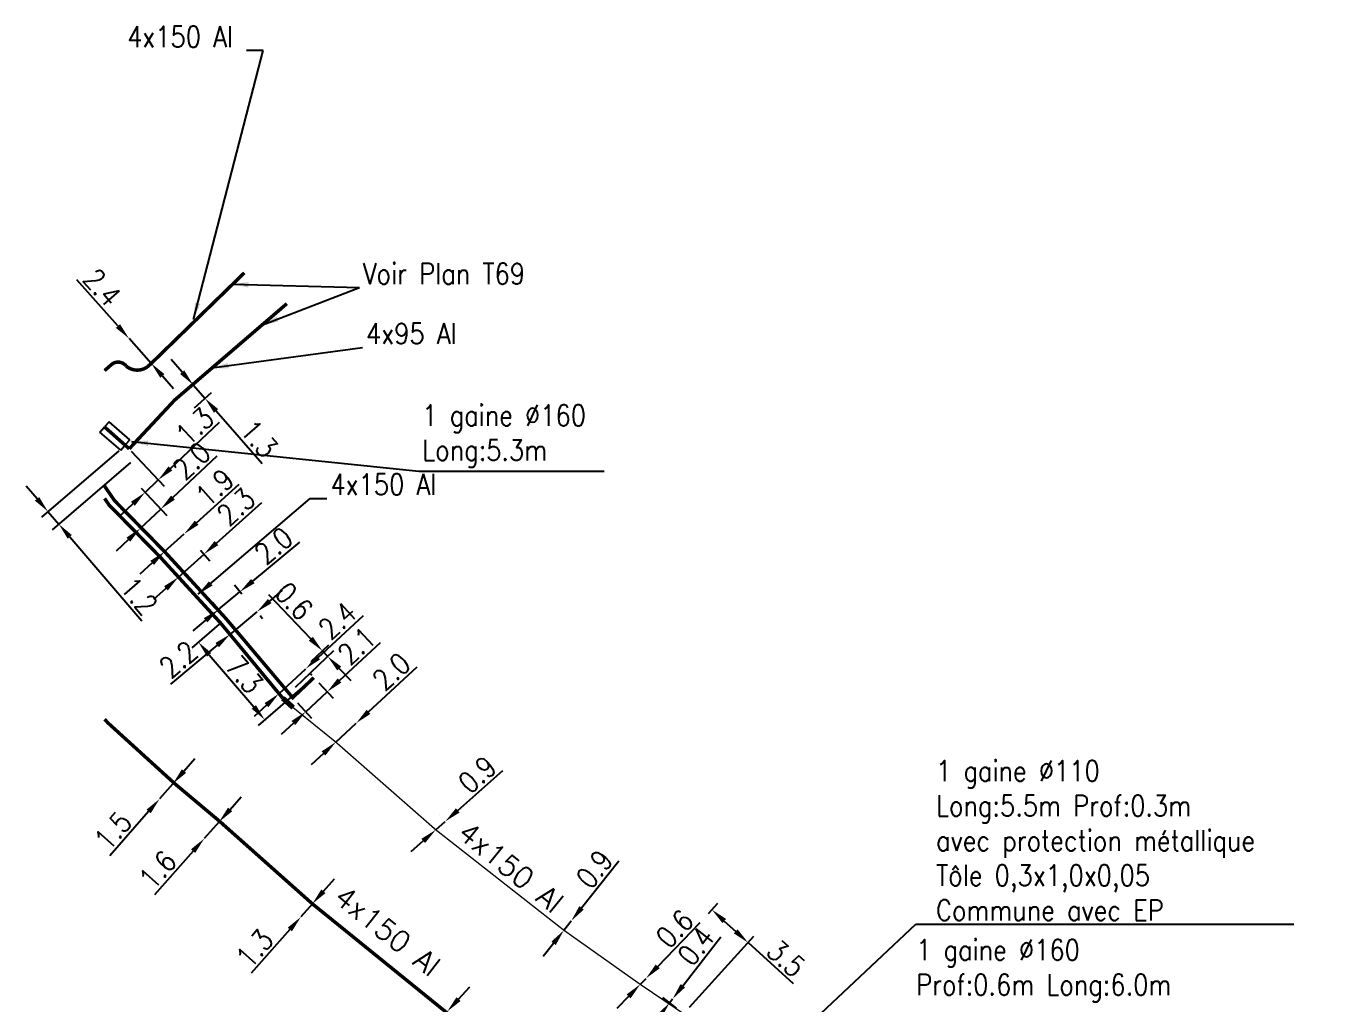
# Model space of a CAD drawing. Header units: millimetres. Extents: x 80993 to 81985, y 144000 to 145002.
# Drawn here: x 80994.4 to 81088.1, y 144127.4 to 144197.6 of the extents above; entities that cross this region are included whole.
import ezdxf
from ezdxf.enums import TextEntityAlignment as Align

# ---------------------------------------------------------------- set-up
doc = ezdxf.new("R2010")
doc.units = ezdxf.units.MM
doc.header["$PDMODE"] = 34
doc.linetypes.add('B_ST_AL', pattern=[2000, 1000, 1000])
doc.layers.get('0').update_dxf_attribs({"linetype": 'CONTINUOUS'})
doc.layers.get('Defpoints').update_dxf_attribs({"linetype": 'CONTINUOUS'})
for name, color, linetype in [('B_100', 3, 'CONTINUOUS'), ('B_300', 7, 'CONTINUOUS'), ('B_400', 7, 'CONTINUOUS')]:
    doc.layers.add(name, color=color, linetype=linetype)
doc.styles.add('M_ROMANS', font='ROMANS.shx', dxfattribs={"width": 0.75})
doc.styles.get("Standard").update_dxf_attribs({"font": 'romans.shx', "width": 0.85})
doc.dimstyles.get("Standard").update_dxf_attribs({"dimtxt": 1.5, "dimasz": 1.2, "dimexe": 0.625, "dimexo": 0.625, "dimgap": 0.25, "dimtad": 1, "dimdec": 1, "dimzin": 0, "dimdsep": 46, "dimtxsty": 'Standard', "dimcen": -0.5, "dimadec": 0, "dimazin": 0, "dimtfac": 1, "dimtdec": 1, "dimtmove": 0, "dimatfit": 3, "dimfxl": 0, "dimtolj": 1, "dimtzin": 0, "dimarcsym": 0})

# ---------------------------------------------------------------- blocks, each defined once
blk = doc.blocks.new('*D31')
at = {"layer": 'B_400', "color": 0, "linetype": 'Continuous', "lineweight": -2, "transparency": 16777216}
for p, q in [((81043.343, 144133.902), (81044.01, 144134.635)), ((81044.477, 144133.365), (81045.294, 144132.622)), ((81041.967, 144127.18), (81046.603, 144132.277)), ((81046.182, 144131.815), (81049.416, 144128.873))]:
    blk.add_line(p, q, dxfattribs=at)
at = {"layer": 'B_400', "color": 0, "linetype": 'Continuous', "transparency": 16777216}
for points in [[(81044.612, 144133.513), (81044.343, 144133.217), (81043.59, 144134.173)], [(81045.429, 144132.77), (81045.16, 144132.474), (81046.182, 144131.815)]]:
    blk.add_solid(points, dxfattribs=at)
at = {"layer": 'Defpoints', "color": 0, "linetype": 'Continuous', "transparency": 16777216}
for p in [(81042.923, 144133.44), (81046.182, 144131.815), (81041.546, 144126.718)]:
    blk.add_point(p, dxfattribs=at)
at = {"layer": 'B_400', "color": 0, "linetype": 'Continuous', "transparency": 16777216, "insert": (81048.916, 144130.68), "char_height": 1.5, "attachment_point": 5, "rotation": 317.71239}
blk.add_mtext('\\A1;3.5', dxfattribs=at)
blk = doc.blocks.new('*D48')
at = {"layer": 'B_100', "color": 0, "linetype": 'Continuous', "lineweight": -2, "transparency": 16777216}
for p, q in [((81009.014, 144141.376), (81009.811, 144142.273)), ((81008.217, 144140.479), (81007.154, 144139.283)), ((81006.357, 144138.386), (81003.575, 144135.255))]:
    blk.add_line(p, q, dxfattribs=at)
at = {"layer": 'B_100', "color": 0, "linetype": 'Continuous', "transparency": 16777216}
for points in [[(81008.865, 144141.509), (81009.164, 144141.244), (81008.217, 144140.479)], [(81006.208, 144138.519), (81006.507, 144138.253), (81007.154, 144139.283)]]:
    blk.add_solid(points, dxfattribs=at)
at = {"layer": 'Defpoints', "color": 0, "linetype": 'Continuous', "transparency": 16777216}
for p in [(81008.217, 144140.479), (81007.154, 144139.283), (81007.154, 144139.283)]:
    blk.add_point(p, dxfattribs=at)
at = {"layer": 'B_100', "color": 0, "linetype": 'Continuous', "transparency": 16777216, "insert": (81003.82, 144137.036), "char_height": 1.5, "attachment_point": 5, "rotation": 48.37716}
blk.add_mtext('\\A1;1.6', dxfattribs=at)
blk = doc.blocks.new('*D49')
at = {"layer": 'B_100', "color": 0, "linetype": 'Continuous', "lineweight": -2, "transparency": 16777216}
for p, q in [((81005.699, 144144.126), (81006.49, 144145.028)), ((81004.909, 144143.223), (81003.953, 144142.132)), ((81003.163, 144141.229), (81000.382, 144138.055))]:
    blk.add_line(p, q, dxfattribs=at)
at = {"layer": 'B_100', "color": 0, "linetype": 'Continuous', "transparency": 16777216}
for points in [[(81005.549, 144144.257), (81005.85, 144143.994), (81004.909, 144143.223)], [(81003.012, 144141.361), (81003.313, 144141.098), (81003.953, 144142.132)]]:
    blk.add_solid(points, dxfattribs=at)
at = {"layer": 'Defpoints', "color": 0, "linetype": 'Continuous', "transparency": 16777216}
for p in [(81004.909, 144143.223), (81003.953, 144142.132), (81003.953, 144142.132)]:
    blk.add_point(p, dxfattribs=at)
at = {"layer": 'B_100', "color": 0, "linetype": 'Continuous', "transparency": 16777216, "insert": (81000.615, 144139.839), "char_height": 1.5, "attachment_point": 5, "rotation": 48.78546}
blk.add_mtext('\\A1;1.5', dxfattribs=at)
blk = doc.blocks.new('*D52')
at = {"layer": 'B_100', "color": 0, "linetype": 'Continuous', "lineweight": -2, "transparency": 16777216}
for p, q in [((81025.403, 144127.76), (81026.212, 144128.646)), ((81024.594, 144126.874), (81023.684, 144125.877)), ((81022.874, 144124.991), (81020.009, 144121.853))]:
    blk.add_line(p, q, dxfattribs=at)
at = {"layer": 'B_100', "color": 0, "linetype": 'Continuous', "transparency": 16777216}
for points in [[(81025.255, 144127.895), (81025.551, 144127.625), (81024.594, 144126.874)], [(81022.727, 144125.126), (81023.022, 144124.856), (81023.684, 144125.877)]]:
    blk.add_solid(points, dxfattribs=at)
at = {"layer": 'Defpoints', "color": 0, "linetype": 'Continuous', "transparency": 16777216}
for p in [(81024.594, 144126.874), (81023.684, 144125.877), (81023.684, 144125.877)]:
    blk.add_point(p, dxfattribs=at)
at = {"layer": 'B_100', "color": 0, "linetype": 'Continuous', "transparency": 16777216, "insert": (81020.298, 144123.653), "char_height": 1.5, "attachment_point": 5, "rotation": 47.59844}
blk.add_mtext('\\A1;1.4', dxfattribs=at)
blk = doc.blocks.new('*D53')
at = {"layer": 'B_100', "color": 0, "linetype": 'Continuous', "lineweight": -2, "transparency": 16777216}
for p, q in [((81015.705, 144135.501), (81016.497, 144136.403)), ((81014.914, 144134.599), (81014.089, 144133.66)), ((81013.297, 144132.758), (81010.533, 144129.61))]:
    blk.add_line(p, q, dxfattribs=at)
at = {"layer": 'B_100', "color": 0, "linetype": 'Continuous', "transparency": 16777216}
for points in [[(81015.555, 144135.633), (81015.856, 144135.369), (81014.914, 144134.599)], [(81013.147, 144132.89), (81013.448, 144132.626), (81014.089, 144133.66)]]:
    blk.add_solid(points, dxfattribs=at)
at = {"layer": 'Defpoints', "color": 0, "linetype": 'Continuous', "transparency": 16777216}
for p in [(81014.914, 144134.599), (81014.089, 144133.66), (81014.089, 144133.66)]:
    blk.add_point(p, dxfattribs=at)
at = {"layer": 'B_100', "color": 0, "linetype": 'Continuous', "transparency": 16777216, "insert": (81010.768, 144131.393), "char_height": 1.5, "attachment_point": 5, "rotation": 48.72001}
blk.add_mtext('\\A1;1.3', dxfattribs=at)
blk = doc.blocks.new('*D54')
at = {"layer": 'B_100', "color": 0, "linetype": 'Continuous', "lineweight": -2, "transparency": 16777216}
for p, q in [((81018.943, 144148.381), (81022.435, 144151.611)), ((81016.594, 144146.208), (81018.062, 144147.566)), ((81015.713, 144145.393), (81014.832, 144144.579))]:
    blk.add_line(p, q, dxfattribs=at)
at = {"layer": 'B_100', "color": 0, "linetype": 'Continuous', "transparency": 16777216}
for points in [[(81018.807, 144148.528), (81019.079, 144148.234), (81018.062, 144147.566)], [(81015.577, 144145.54), (81015.848, 144145.247), (81016.594, 144146.208)]]:
    blk.add_solid(points, dxfattribs=at)
at = {"layer": 'Defpoints', "color": 0, "linetype": 'Continuous', "transparency": 16777216}
for p in [(81018.062, 144147.566), (81018.062, 144147.566), (81016.594, 144146.208)]:
    blk.add_point(p, dxfattribs=at)
at = {"layer": 'B_100', "color": 0, "linetype": 'Continuous', "transparency": 16777216, "insert": (81020.592, 144151.268), "char_height": 1.5, "attachment_point": 5, "rotation": 42.76392}
blk.add_mtext('\\A1;2.0', dxfattribs=at)
blk = doc.blocks.new('*D55')
at = {"layer": 'B_100', "color": 0, "linetype": 'Continuous', "lineweight": -2, "transparency": 16777216}
for p, q in [((81025.344, 144141.304), (81028.572, 144144.16)), ((81024.031, 144140.976), (81024.031, 144140.976)), ((81023.357, 144140.38), (81023.357, 144140.38)), ((81023.772, 144139.912), (81024.446, 144140.508)), ((81022.873, 144139.116), (81021.974, 144138.321))]:
    blk.add_line(p, q, dxfattribs=at)
at = {"layer": 'B_100', "color": 0, "linetype": 'Continuous', "transparency": 16777216}
for points in [[(81025.212, 144141.453), (81025.477, 144141.154), (81024.446, 144140.508)], [(81022.74, 144139.266), (81023.005, 144138.967), (81023.772, 144139.912)]]:
    blk.add_solid(points, dxfattribs=at)
at = {"layer": 'Defpoints', "color": 0, "linetype": 'Continuous', "transparency": 16777216}
for p in [(81023.772, 144139.912), (81024.446, 144140.508), (81024.446, 144140.508)]:
    blk.add_point(p, dxfattribs=at)
at = {"layer": 'B_100', "color": 0, "linetype": 'Continuous', "transparency": 16777216, "insert": (81026.745, 144143.878), "char_height": 1.5, "attachment_point": 5, "rotation": 41.50953}
blk.add_mtext('\\A1;0.9', dxfattribs=at)
blk = doc.blocks.new('*D56')
at = {"layer": 'B_100', "color": 0, "linetype": 'Continuous', "lineweight": -2, "transparency": 16777216}
for p, q in [((81034.233, 144134.311), (81036.903, 144137.696)), ((81032.964, 144132.701), (81033.49, 144133.369)), ((81032.221, 144131.759), (81031.478, 144130.816))]:
    blk.add_line(p, q, dxfattribs=at)
at = {"layer": 'B_100', "color": 0, "linetype": 'Continuous', "transparency": 16777216}
for points in [[(81034.076, 144134.435), (81034.391, 144134.187), (81033.49, 144133.369)], [(81032.064, 144131.883), (81032.378, 144131.635), (81032.964, 144132.701)]]:
    blk.add_solid(points, dxfattribs=at)
at = {"layer": 'Defpoints', "color": 0, "linetype": 'Continuous', "transparency": 16777216}
for p in [(81033.49, 144133.369), (81033.49, 144133.369), (81032.964, 144132.701)]:
    blk.add_point(p, dxfattribs=at)
at = {"layer": 'B_100', "color": 0, "linetype": 'Continuous', "transparency": 16777216, "insert": (81035.154, 144137.094), "char_height": 1.5, "attachment_point": 5, "rotation": 51.74471}
blk.add_mtext('\\A1;0.9', dxfattribs=at)
blk = doc.blocks.new('*D57')
at = {"layer": 'B_100', "color": 0, "linetype": 'Continuous', "lineweight": -2, "transparency": 16777216}
for p, q in [((81039.695, 144130.11), (81042.738, 144133.249)), ((81038.442, 144128.818), (81038.86, 144129.249)), ((81037.607, 144127.956), (81036.772, 144127.095))]:
    blk.add_line(p, q, dxfattribs=at)
at = {"layer": 'B_100', "color": 0, "linetype": 'Continuous', "transparency": 16777216}
for points in [[(81039.552, 144130.249), (81039.839, 144129.971), (81038.86, 144129.249)], [(81037.463, 144128.095), (81037.751, 144127.817), (81038.442, 144128.818)]]:
    blk.add_solid(points, dxfattribs=at)
at = {"layer": 'Defpoints', "color": 0, "linetype": 'Continuous', "transparency": 16777216}
for p in [(81038.442, 144128.818), (81038.86, 144129.249), (81038.86, 144129.249)]:
    blk.add_point(p, dxfattribs=at)
at = {"layer": 'B_100', "color": 0, "linetype": 'Continuous', "transparency": 16777216, "insert": (81040.916, 144132.806), "char_height": 1.5, "attachment_point": 5, "rotation": 45.89028}
blk.add_mtext('\\A1;0.6', dxfattribs=at)
blk = doc.blocks.new('*D145')
at = {"layer": 'B_100', "color": 0, "linetype": 'Continuous', "lineweight": -2, "transparency": 16777216}
for p, q in [((81000.959, 144176.076), (80998.013, 144179.387)), ((81003.352, 144173.387), (81001.757, 144175.18)), ((81004.15, 144172.49), (81004.947, 144171.594))]:
    blk.add_line(p, q, dxfattribs=at)
at = {"layer": 'B_100', "color": 0, "linetype": 'Continuous', "transparency": 16777216}
for points in [[(81001.108, 144176.209), (81000.809, 144175.943), (81001.757, 144175.18)], [(81004.299, 144172.623), (81004, 144172.357), (81003.352, 144173.387)]]:
    blk.add_solid(points, dxfattribs=at)
at = {"layer": 'Defpoints', "color": 0, "linetype": 'Continuous', "transparency": 16777216}
for p in [(81001.757, 144175.18), (81001.757, 144175.18), (81003.352, 144173.387)]:
    blk.add_point(p, dxfattribs=at)
at = {"layer": 'B_100', "color": 0, "linetype": 'Continuous', "transparency": 16777216, "insert": (80999.834, 144178.845), "char_height": 1.5, "attachment_point": 5, "rotation": 311.66062}
blk.add_mtext('\\A1;2.4', dxfattribs=at)
blk = doc.blocks.new('*D146')
at = {"layer": 'B_100', "color": 0, "linetype": 'Continuous', "lineweight": -2, "transparency": 16777216}
for p, q in [((81005.569, 144172.76), (81004.778, 144173.662)), ((81005.598, 144171.19), (81006.829, 144172.269)), ((81006.359, 144171.857), (81007.216, 144170.879)), ((81006.455, 144170.213), (81007.686, 144171.291)), ((81008.007, 144169.977), (81011.318, 144166.197))]:
    blk.add_line(p, q, dxfattribs=at)
at = {"layer": 'B_100', "color": 0, "linetype": 'Continuous', "transparency": 16777216}
for points in [[(81005.719, 144172.891), (81005.418, 144172.628), (81006.359, 144171.857)], [(81008.157, 144170.108), (81007.856, 144169.845), (81007.216, 144170.879)]]:
    blk.add_solid(points, dxfattribs=at)
at = {"layer": 'Defpoints', "color": 0, "linetype": 'Continuous', "transparency": 16777216}
for p in [(81005.128, 144170.779), (81007.216, 144170.879), (81005.985, 144169.801)]:
    blk.add_point(p, dxfattribs=at)
at = {"layer": 'B_100', "color": 0, "linetype": 'Continuous', "transparency": 16777216, "insert": (81011.085, 144167.98), "char_height": 1.5, "attachment_point": 5, "rotation": 311.21861}
blk.add_mtext('\\A1;1.3', dxfattribs=at)
blk = doc.blocks.new('B_300_03')
at = {"color": 0, "linetype": 'Continuous'}
blk.add_solid([(-1, 0.75), (-1, 0), (1, 0.75), (1, 0)], dxfattribs=at)
at = {"color": 0, "linetype": 'Continuous', "style": 'M_ROMANS', "width": 0.75, "flags": 3}
for tag, p in [('DEF_LEG', (0, -4.25)), ('DEF_COUP', (0, -6.75)), ('DEF_TYPE', (0, -9.25))]:
    blk.add_attdef(tag, text='', height=1.2, dxfattribs=at).set_placement(p, align=Align.MIDDLE)
blk = doc.blocks.new('*D332')
at = {"layer": 'B_300', "color": 0, "linetype": 'Continuous', "lineweight": -2, "transparency": 16777216}
for p, q in [((81014.804, 144153.626), (81011.786, 144156.788)), ((81014.825, 144151.987), (81016.085, 144153.19)), ((81013.708, 144150.157), (81016.466, 144152.791)), ((81016.014, 144152.359), (81015.633, 144152.758)), ((81016.843, 144151.491), (81017.671, 144150.623))]:
    blk.add_line(p, q, dxfattribs=at)
at = {"layer": 'B_300', "color": 0, "linetype": 'Continuous', "transparency": 16777216}
for points in [[(81014.949, 144153.764), (81014.66, 144153.488), (81015.633, 144152.758)], [(81016.987, 144151.629), (81016.698, 144151.353), (81016.014, 144152.359)]]:
    blk.add_solid(points, dxfattribs=at)
at = {"layer": 'Defpoints', "color": 0, "linetype": 'Continuous', "transparency": 16777216}
for p in [(81016.014, 144152.359), (81014.373, 144151.555), (81013.255, 144149.726)]:
    blk.add_point(p, dxfattribs=at)
at = {"layer": 'B_300', "color": 0, "linetype": 'Continuous', "transparency": 16777216, "insert": (81013.604, 144156.332), "char_height": 1.5, "attachment_point": 5, "rotation": 313.67214}
blk.add_mtext('\\A1;0.6', dxfattribs=at)
blk = doc.blocks.new('*D333')
at = {"layer": 'B_300', "color": 0, "linetype": 'Continuous', "lineweight": -2, "transparency": 16777216}
for p, q in [((81015.328, 144152.29), (81018.582, 144155.299)), ((81012.499, 144149.673), (81014.447, 144151.475)), ((81014.797, 144151.096), (81014.871, 144151.016)), ((81012.371, 144149.812), (81012.075, 144150.132)), ((81011.618, 144148.859), (81010.737, 144148.044))]:
    blk.add_line(p, q, dxfattribs=at)
at = {"layer": 'B_300', "color": 0, "linetype": 'Continuous', "transparency": 16777216}
for points in [[(81015.192, 144152.436), (81015.464, 144152.143), (81014.447, 144151.475)], [(81011.482, 144149.005), (81011.754, 144148.712), (81012.499, 144149.673)]]:
    blk.add_solid(points, dxfattribs=at)
at = {"layer": 'Defpoints', "color": 0, "linetype": 'Continuous', "transparency": 16777216}
for p in [(81014.373, 144151.555), (81014.447, 144151.475), (81012.795, 144149.354)]:
    blk.add_point(p, dxfattribs=at)
at = {"layer": 'B_300', "color": 0, "linetype": 'Continuous', "transparency": 16777216, "insert": (81016.716, 144154.936), "char_height": 1.5, "attachment_point": 5, "rotation": 42.76392}
blk.add_mtext('\\A1;2.4', dxfattribs=at)
blk = doc.blocks.new('*D363')
at = {"layer": 'B_100', "color": 0, "linetype": 'Continuous', "lineweight": -2, "transparency": 16777216}
for p, q in [((81016.862, 144150.63), (81019.807, 144153.346)), ((81015.385, 144150.46), (81016.403, 144149.356)), ((81014.436, 144148.392), (81015.98, 144149.816)), ((81013.842, 144149.036), (81014.86, 144147.933)), ((81013.554, 144147.578), (81012.672, 144146.765))]:
    blk.add_line(p, q, dxfattribs=at)
at = {"layer": 'B_100', "color": 0, "linetype": 'Continuous', "transparency": 16777216}
for points in [[(81016.726, 144150.777), (81016.997, 144150.482), (81015.98, 144149.816)], [(81013.418, 144147.725), (81013.689, 144147.431), (81014.436, 144148.392)]]:
    blk.add_solid(points, dxfattribs=at)
at = {"layer": 'Defpoints', "color": 0, "linetype": 'Continuous', "transparency": 16777216}
for p in [(81014.962, 144150.919), (81013.418, 144149.496), (81015.98, 144149.816)]:
    blk.add_point(p, dxfattribs=at)
at = {"layer": 'B_100', "color": 0, "linetype": 'Continuous', "transparency": 16777216, "insert": (81018.097, 144153.13), "char_height": 1.5, "attachment_point": 5, "rotation": 42.68793}
blk.add_mtext('\\A1;2.1', dxfattribs=at)
blk = doc.blocks.new('*D364')
at = {"layer": 'B_100', "color": 0, "linetype": 'Continuous', "lineweight": -2, "transparency": 16777216}
for p, q in [((81010.639, 144157.763), (81014.003, 144160.554)), ((81008.177, 144155.719), (81009.716, 144156.996)), ((81009.848, 144156.838), (81009.317, 144157.477)), ((81008.309, 144155.56), (81007.778, 144156.2)), ((81007.253, 144154.953), (81006.33, 144154.187))]:
    blk.add_line(p, q, dxfattribs=at)
at = {"layer": 'B_100', "color": 0, "linetype": 'Continuous', "transparency": 16777216}
for points in [[(81010.512, 144157.917), (81010.767, 144157.609), (81009.716, 144156.996)], [(81007.126, 144155.107), (81007.381, 144154.799), (81008.177, 144155.719)]]:
    blk.add_solid(points, dxfattribs=at)
at = {"layer": 'Defpoints', "color": 0, "linetype": 'Continuous', "transparency": 16777216}
for p in [(81009.716, 144156.996), (81010.247, 144156.357), (81008.708, 144155.079)]:
    blk.add_point(p, dxfattribs=at)
at = {"layer": 'B_100', "color": 0, "linetype": 'Continuous', "transparency": 16777216, "insert": (81012.144, 144160.311), "char_height": 1.5, "attachment_point": 5, "rotation": 39.68705}
blk.add_mtext('\\A1;2.0', dxfattribs=at)
blk = doc.blocks.new('*D365')
at = {"layer": 'B_100', "color": 0, "linetype": 'Continuous', "lineweight": -2, "transparency": 16777216}
for p, q in [((81006.611, 144161.958), (81009.673, 144164.727)), ((81004.312, 144159.878), (81005.721, 144161.153)), ((81003.422, 144159.073), (81002.532, 144158.268))]:
    blk.add_line(p, q, dxfattribs=at)
at = {"layer": 'B_100', "color": 0, "linetype": 'Continuous', "transparency": 16777216}
for points in [[(81006.477, 144162.106), (81006.745, 144161.809), (81005.721, 144161.153)], [(81003.288, 144159.222), (81003.556, 144158.925), (81004.312, 144159.878)]]:
    blk.add_solid(points, dxfattribs=at)
at = {"layer": 'Defpoints', "color": 0, "linetype": 'Continuous', "transparency": 16777216}
for p in [(81005.721, 144161.153), (81005.721, 144161.153), (81004.312, 144159.878)]:
    blk.add_point(p, dxfattribs=at)
at = {"layer": 'B_100', "color": 0, "linetype": 'Continuous', "transparency": 16777216, "insert": (81007.916, 144164.487), "char_height": 1.5, "attachment_point": 5, "rotation": 42.13158}
blk.add_mtext('\\A1;1.9', dxfattribs=at)
blk = doc.blocks.new('*D366')
at = {"layer": 'B_100', "color": 0, "linetype": 'Continuous', "lineweight": -2, "transparency": 16777216}
for p, q in [((81004.91, 144163.759), (81008.091, 144166.757)), ((81002.622, 144164.437), (81004.465, 144162.481)), ((81001.166, 144163.065), (81003.01, 144161.109)), ((81002.581, 144161.564), (81004.036, 144162.936)), ((81001.708, 144160.741), (81000.834, 144159.918))]:
    blk.add_line(p, q, dxfattribs=at)
at = {"layer": 'B_100', "color": 0, "linetype": 'Continuous', "transparency": 16777216}
for points in [[(81004.773, 144163.905), (81005.047, 144163.613), (81004.036, 144162.936)], [(81001.571, 144160.887), (81001.845, 144160.596), (81002.581, 144161.564)]]:
    blk.add_solid(points, dxfattribs=at)
at = {"layer": 'Defpoints', "color": 0, "linetype": 'Continuous', "transparency": 16777216}
for p in [(81002.193, 144164.892), (81000.738, 144163.52), (81004.036, 144162.936)]:
    blk.add_point(p, dxfattribs=at)
at = {"layer": 'B_100', "color": 0, "linetype": 'Continuous', "transparency": 16777216, "insert": (81006.251, 144166.397), "char_height": 1.5, "attachment_point": 5, "rotation": 43.30386}
blk.add_mtext('\\A1;2.0', dxfattribs=at)
blk = doc.blocks.new('*D367')
at = {"layer": 'B_100', "color": 0, "linetype": 'Continuous', "lineweight": -2, "transparency": 16777216}
for p, q in [((81011.856, 144156.331), (81012.775, 144157.102)), ((81010.936, 144155.56), (81009.003, 144153.94)), ((81011.157, 144155.296), (81011.337, 144155.081)), ((81008.083, 144153.169), (81004.733, 144150.362)), ((81009.255, 144153.64), (81009.405, 144153.461))]:
    blk.add_line(p, q, dxfattribs=at)
at = {"layer": 'B_100', "color": 0, "linetype": 'Continuous', "transparency": 16777216}
for points in [[(81011.727, 144156.484), (81011.984, 144156.177), (81010.936, 144155.56)], [(81007.955, 144153.323), (81008.212, 144153.016), (81009.003, 144153.94)]]:
    blk.add_solid(points, dxfattribs=at)
at = {"layer": 'Defpoints', "color": 0, "linetype": 'Continuous', "transparency": 16777216}
for p in [(81010.755, 144155.775), (81010.936, 144155.56), (81008.854, 144154.119)]:
    blk.add_point(p, dxfattribs=at)
at = {"layer": 'B_100', "color": 0, "linetype": 'Continuous', "transparency": 16777216, "insert": (81005.306, 144152.147), "char_height": 1.5, "attachment_point": 5, "rotation": 39.96575}
blk.add_mtext('\\A1;2.2', dxfattribs=at)
blk = doc.blocks.new('*D368')
at = {"layer": 'B_100', "color": 0, "linetype": 'Continuous', "lineweight": -2, "transparency": 16777216}
for p, q in [((81008.032, 144160.496), (81011.285, 144163.416)), ((81005.299, 144158.045), (81007.138, 144159.695)), ((81006.879, 144159.985), (81007.556, 144159.23)), ((81005.018, 144158.358), (81005.716, 144157.579)), ((81004.406, 144157.243), (81003.513, 144156.442))]:
    blk.add_line(p, q, dxfattribs=at)
at = {"layer": 'B_100', "color": 0, "linetype": 'Continuous', "transparency": 16777216}
for points in [[(81007.898, 144160.645), (81008.165, 144160.348), (81007.138, 144159.695)], [(81004.272, 144157.392), (81004.539, 144157.094), (81005.299, 144158.045)]]:
    blk.add_solid(points, dxfattribs=at)
at = {"layer": 'Defpoints', "color": 0, "linetype": 'Continuous', "transparency": 16777216}
for p in [(81006.461, 144160.45), (81004.601, 144158.823), (81005.299, 144158.045)]:
    blk.add_point(p, dxfattribs=at)
at = {"layer": 'B_100', "color": 0, "linetype": 'Continuous', "transparency": 16777216, "insert": (81009.437, 144163.101), "char_height": 1.5, "attachment_point": 5, "rotation": 41.90043}
blk.add_mtext('\\A1;2.3', dxfattribs=at)
blk = doc.blocks.new('*D369')
at = {"layer": 'B_100', "color": 0, "linetype": 'Continuous', "lineweight": -2, "transparency": 16777216}
for p, q in [((81008.233, 144154.673), (81006.254, 144152.982)), ((81007.509, 144152.476), (81010.712, 144148.729)), ((81014.545, 144150.427), (81011.017, 144147.411))]:
    blk.add_line(p, q, dxfattribs=at)
at = {"layer": 'B_100', "color": 0, "linetype": 'Continuous', "transparency": 16777216}
for points in [[(81007.661, 144152.606), (81007.357, 144152.346), (81006.729, 144153.388)], [(81010.864, 144148.859), (81010.56, 144148.599), (81011.492, 144147.817)]]:
    blk.add_solid(points, dxfattribs=at)
at = {"layer": 'Defpoints', "color": 0, "linetype": 'Continuous', "transparency": 16777216}
for p in [(81008.708, 144155.079), (81015.02, 144150.834), (81011.492, 144147.817)]:
    blk.add_point(p, dxfattribs=at)
at = {"layer": 'B_100', "color": 0, "linetype": 'Continuous', "transparency": 16777216, "insert": (81010.043, 144151.05), "char_height": 1.5, "attachment_point": 5, "rotation": 310.53106}
blk.add_mtext('\\A1;7.3', dxfattribs=at)
blk = doc.blocks.new('*D527')
at = {"layer": 'B_400', "color": 0, "linetype": 'Continuous', "lineweight": -2, "transparency": 16777216}
for p, q in [((81004.726, 144165.85), (81008.253, 144169.178)), ((81001.917, 144167.079), (81004.282, 144164.572)), ((81002.622, 144164.437), (81003.336, 144163.68)), ((81002.908, 144164.135), (81003.853, 144165.027)), ((81002.035, 144163.311), (81001.162, 144162.488))]:
    blk.add_line(p, q, dxfattribs=at)
at = {"layer": 'B_400', "color": 0, "linetype": 'Continuous', "transparency": 16777216}
for points in [[(81004.589, 144165.996), (81004.863, 144165.705), (81003.853, 144165.027)], [(81001.897, 144163.457), (81002.172, 144163.166), (81002.908, 144164.135)]]:
    blk.add_solid(points, dxfattribs=at)
at = {"layer": 'Defpoints', "color": 0, "linetype": 'Continuous', "transparency": 16777216}
for p in [(81001.488, 144167.534), (81002.193, 144164.892), (81002.908, 144164.135)]:
    blk.add_point(p, dxfattribs=at)
at = {"layer": 'B_400', "color": 0, "linetype": 'Continuous', "transparency": 16777216, "insert": (81006.479, 144168.88), "char_height": 1.5, "attachment_point": 5, "rotation": 43.33706}
blk.add_mtext('\\A1;1.3', dxfattribs=at)
blk = doc.blocks.new('*D528')
at = {"layer": 'B_400', "color": 0, "linetype": 'Continuous', "lineweight": -2, "transparency": 16777216}
for p, q in [((81001.014, 144167.126), (80995.465, 144162.353)), ((81001.859, 144166.27), (80996.247, 144161.443)), ((80995.156, 144163.67), (80994.373, 144164.58)), ((80995.939, 144162.76), (80996.721, 144161.851)), ((80997.504, 144160.941), (81002.684, 144154.919))]:
    blk.add_line(p, q, dxfattribs=at)
at = {"layer": 'B_400', "color": 0, "linetype": 'Continuous', "transparency": 16777216}
for points in [[(80995.308, 144163.8), (80995.004, 144163.54), (80995.939, 144162.76)], [(80997.655, 144161.071), (80997.352, 144160.81), (80996.721, 144161.851)]]:
    blk.add_solid(points, dxfattribs=at)
at = {"layer": 'Defpoints', "color": 0, "linetype": 'Continuous', "transparency": 16777216}
for p in [(81001.488, 144167.534), (81002.333, 144166.678), (80996.721, 144161.851)]:
    blk.add_point(p, dxfattribs=at)
at = {"layer": 'B_400', "color": 0, "linetype": 'Continuous', "transparency": 16777216, "insert": (81002.468, 144156.704), "char_height": 1.5, "attachment_point": 5, "rotation": 310.70272}
blk.add_mtext('\\A1;1.2', dxfattribs=at)
blk = doc.blocks.new('*D594')
at = {"layer": 'B_400', "color": 0, "linetype": 'Continuous', "lineweight": -2, "transparency": 16777216}
for p, q in [((81041.499, 144128.721), (81044.215, 144132.224)), ((81041.052, 144127.101), (81040.053, 144127.875)), ((81040.547, 144127.492), (81040.764, 144127.772)), ((81039.812, 144126.544), (81039.076, 144125.596))]:
    blk.add_line(p, q, dxfattribs=at)
at = {"layer": 'B_400', "color": 0, "linetype": 'Continuous', "transparency": 16777216}
for points in [[(81041.341, 144128.843), (81041.657, 144128.598), (81040.764, 144127.772)], [(81039.654, 144126.666), (81039.97, 144126.421), (81040.547, 144127.492)]]:
    blk.add_solid(points, dxfattribs=at)
at = {"layer": 'Defpoints', "color": 0, "linetype": 'Continuous', "transparency": 16777216}
for p in [(81040.764, 144127.772), (81040.764, 144127.772), (81041.546, 144126.718)]:
    blk.add_point(p, dxfattribs=at)
at = {"layer": 'B_400', "color": 0, "linetype": 'Continuous', "transparency": 16777216, "insert": (81042.434, 144131.559), "char_height": 1.5, "attachment_point": 5, "rotation": 52.21504}
blk.add_mtext('\\A1;0.4', dxfattribs=at)

msp = doc.modelspace()

# ---------------------------------------------------------------- linework, layer by layer
at = {"layer": 'B_100', "linetype": 'B_ST_AL', "flags": 128}
for points, const_width in [([(81000, 144172.874), (81000.498, 144173.307, -0.434312), (81001.554, 144173.197, 0.34093), (81003.064, 144173.136), (81003.352, 144173.387), (81010.031, 144179.892)], 0.25), ([(81000, 144168.831), (81001.771, 144167.262, -0.271312), (81001.771, 144167.262), (81005.033, 144170.759), (81013.08, 144177.677)], 0.25), ([(81013.537, 144148.683), (81016.594, 144146.208), (81023.772, 144139.912), (81032.964, 144132.701), (81038.442, 144128.818), (81041.546, 144126.718), (81045.668, 144123.342), (81052.352, 144118.432), (81055.846, 144115.718), (81063.205, 144111.075), (81070.91, 144105.979), (81078.611, 144101.464, 0.125358), (81079.667, 144101.46), (81084.096, 144103.252), (81087.925, 144105.046), (81088.097, 144105.182)], 0.1), ([(81000, 144147.85), (81000.255, 144147.576), (81005.037, 144143.226), (81008.253, 144140.526), (81014.914, 144134.599), (81024.522, 144126.814), (81029.876, 144122.914), (81034.391, 144119.807), (81038.251, 144116.118), (81038.407, 144115.203), (81039.153, 144114.584), (81039.205, 144114.05), (81039.586, 144113.754), (81044.27, 144110.226, -0.273371), (81044.481, 144108.718), (81042.484, 144107.22), (81039.595, 144105.097), (81036.621, 144102.865), (81034.271, 144101.044), (81032.062, 144099.457), (81031.041, 144098.717), (81031.041, 144098.717), (81031.041, 144098.717, -0.370786), (81029.416, 144098.767), (81025.434, 144103.204)], 0.25)]:
    msp.add_lwpolyline(points, format="xyb", dxfattribs=dict(at, const_width=const_width))
at = {"layer": 'B_100', "linetype": 'B_ST_AL', "const_width": 0.25, "flags": 128}
for points in [[(81000, 144164.587), (81000.712, 144163.547), (81004.312, 144159.878), (81008.708, 144155.079), (81013.501, 144149.399), (81015.02, 144150.834)], [(81000, 144163.702), (81000.325, 144163.228), (81003.949, 144159.534), (81008.333, 144154.748), (81012.455, 144149.765), (81012.795, 144149.354)]]:
    msp.add_lwpolyline(points, dxfattribs=at)
at = {"layer": 'B_400', "color": 7, "linetype": 'CONTINUOUS'}
for p, q in [((81000.329, 144169.208), (81000, 144168.831)), ((81001.816, 144167.911), (81000.329, 144169.208)), ((80999.671, 144168.454), (81000, 144168.831)), ((81001.159, 144167.157), (80999.671, 144168.454)), ((81001.816, 144167.911), (81001.488, 144167.534)), ((81001.159, 144167.157), (81001.488, 144167.534))]:
    msp.add_line(p, q, dxfattribs=at)

# ---------------------------------------------------------------- block references
at = {"layer": 'B_300', "xscale": 0.5, "yscale": 0.5, "zscale": 0.5, "rotation": 317.8743229534763}
msp.add_blockref('B_300_03', (81013.04, 144148.879), dxfattribs=at)

# ---------------------------------------------------------------- texts
at = {"layer": 'B_100', "linetype": 'Continuous'}
for rotation, p in [(320.89877, (81029.161, 144137.216)), (321.59004, (81020.307, 144132.629))]:
    msp.add_text('4x150 Al', height=1.5, rotation=rotation, dxfattribs=at).set_placement(p, align=Align.MIDDLE)
at = {"layer": 'B_100', "linetype": 'Continuous', "char_height": 1.5, "attachment_point": 4}
for s, insert in [('4x150 Al', (81001.619, 144196.85)), ('\\A1;Voir Plan T69', (81018.535, 144179.834)), ('\\A1;4x95 Al', (81018.763, 144175.535)), ('\\A1;4x150 Al', (81016.21, 144164.703))]:
    msp.add_mtext(s, dxfattribs=dict(at, insert=insert))
at = {"layer": 'B_400', "linetype": 'Continuous', "char_height": 1.5, "attachment_point": 7}
for s, insert in [('1 gaine %%C160\\PLong:5.3m', (81022.799, 144165.916)), ('1 gaine %%C110\\PLong:5.5m Prof:0.3m\\Pavec protection métallique\\PTôle 0,3x1,0x0,05\\PCommune avec EP', (81059.669, 144133.391)), ('1 gaine %%C160\\PProf:0.6m Long:6.0m', (81058.244, 144127.543))]:
    msp.add_mtext(s, dxfattribs=dict(at, insert=insert))

# ---------------------------------------------------------------- dimensions: what is measured, and where the dimension line sits
at = {"layer": 'B_100', "linetype": 'Continuous'}
for base, p1, p2, angle, picture, middle in [((81001.757, 144175.18), (81003.352, 144173.387), (81001.757, 144175.18), 131.66062, '*D145', (80999.087, 144178.18)), ((81007.216, 144170.879), (81005.128, 144170.779), (81005.985, 144169.801), 311.21861, '*D146', (81010.333, 144167.321)), ((81004.036, 144162.936), (81000.738, 144163.52), (81002.193, 144164.892), 43.30386, '*D366', (81006.937, 144165.67)), ((81009.716, 144156.996), (81008.708, 144155.079), (81010.247, 144156.357), 39.68705, '*D364', (81012.783, 144159.542)), ((81015.98, 144149.816), (81013.418, 144149.496), (81014.962, 144150.919), 42.68793, '*D363', (81018.775, 144152.395)), ((81018.062, 144147.566), (81016.594, 144146.208), (81018.062, 144147.566), 42.76392, '*D54', (81021.271, 144150.534)), ((81003.9532, 144142.1322), (81004.90857, 144143.22296), (81003.9532, 144142.1322), 228.78546, '*D49', (81001.36709, 144139.17962)), ((81014.089, 144133.66), (81014.914, 144134.599), (81014.089, 144133.66), 228.72001, '*D53', (81011.519, 144130.733)), ((81023.6836, 144125.87721), (81024.59394, 144126.8741), (81023.6836, 144125.87721), 227.59844, '*D52', (81021.03689, 144122.97884))]:
    dim = msp.add_linear_dim(base=base, p1=p1, p2=p2, angle=angle, dimstyle='Standard', dxfattribs=at)
    dim.commit()
    dim.dimension.update_dxf_attribs({"geometry": picture, "text_midpoint": middle, "dimtype": 161})
for p1, p2, picture, middle in [((81004.312, 144159.878), (81005.721, 144161.153), '*D365', (81007.916, 144164.487)), ((81023.772, 144139.912), (81024.446, 144140.508), '*D55', (81026.745, 144143.878)), ((81008.217, 144140.479), (81007.154, 144139.283), '*D48', (81003.82, 144137.036)), ((81032.964, 144132.701), (81033.49, 144133.369), '*D56', (81035.154, 144137.094)), ((81038.442, 144128.818), (81038.86, 144129.249), '*D57', (81040.916, 144132.806))]:
    dim = msp.add_aligned_dim(p1=p1, p2=p2, distance=0, dimstyle='Standard', dxfattribs=at)
    dim.commit()
    dim.dimension.update_dxf_attribs({"geometry": picture, "text_midpoint": middle})
for base, p1, p2, angle, text, picture, middle in [((81005.299, 144158.045), (81006.461, 144160.45), (81004.601, 144158.823), 221.90043, '2.3', '*D368', (81010.105, 144162.357)), ((81010.936, 144155.56), (81008.854, 144154.119), (81010.755, 144155.775), 219.96575, '2.2', '*D367', (81005.948, 144151.38)), ((81011.492, 144147.817), (81008.708, 144155.079), (81015.02, 144150.834), 310.53106, '7.3', '*D369', (81009.283, 144150.4))]:
    dim = msp.add_linear_dim(base=base, p1=p1, p2=p2, angle=angle, text=text, dimstyle='Standard', dxfattribs=at)
    dim.commit()
    dim.dimension.update_dxf_attribs({"geometry": picture, "text_midpoint": middle, "dimtype": 160})
at = {"layer": 'B_300', "linetype": 'Continuous'}
dim = msp.add_linear_dim(base=(81016.014, 144152.359), p1=(81014.373, 144151.555), p2=(81013.255, 144149.726), angle=313.67214, dimstyle='Standard', dxfattribs=at)
dim.commit()
dim.dimension.update_dxf_attribs({"geometry": '*D332', "text_midpoint": (81012.881, 144155.641), "dimtype": 160})
dim = msp.add_linear_dim(base=(81014.447, 144151.475), p1=(81012.795, 144149.354), p2=(81014.373, 144151.555), angle=42.76392, text='2.4', dimstyle='Standard', dxfattribs=at)
dim.commit()
dim.dimension.update_dxf_attribs({"geometry": '*D333', "text_midpoint": (81017.395, 144154.202), "dimtype": 160})
at = {"layer": 'B_400', "linetype": 'Continuous'}
for base, p1, p2, angle, picture, middle in [((81002.908, 144164.135), (81001.488, 144167.534), (81002.193, 144164.892), 43.33706, '*D527', (81007.166, 144168.153)), ((81046.182, 144131.815), (81042.923, 144133.44), (81041.546, 144126.718), 317.71239, '*D31', (81048.243, 144129.94))]:
    dim = msp.add_linear_dim(base=base, p1=p1, p2=p2, angle=angle, dimstyle='Standard', dxfattribs=at)
    dim.commit()
    dim.dimension.update_dxf_attribs({"geometry": picture, "text_midpoint": middle, "dimtype": 160})
for base, p1, p2, angle, picture, middle in [((80996.721, 144161.851), (81001.488, 144167.534), (81002.333, 144166.678), 130.70272, '*D528', (81001.709, 144156.052)), ((81040.764, 144127.772), (81041.546, 144126.718), (81040.764, 144127.772), 232.21504, '*D594', (81043.225, 144130.946))]:
    dim = msp.add_linear_dim(base=base, p1=p1, p2=p2, angle=angle, dimstyle='Standard', override={"dimfxl": 1.25}, dxfattribs=at)
    dim.commit()
    dim.dimension.update_dxf_attribs({"geometry": picture, "text_midpoint": middle, "dimtype": 160})

# ---------------------------------------------------------------- leaders
at = {"layer": 'B_100', "linetype": 'Continuous'}
for points in [[(81006.381, 144176.55), (81011.387, 144195.85), (81010.187, 144195.85)], [(81009.131, 144179.068), (81018.285, 144178.834)], [(81011.296, 144176.143), (81018.285, 144178.834)], [(81007.698, 144173.063), (81018.513, 144174.535)], [(81006.711, 144156.819), (81014.76, 144163.703), (81015.96, 144163.703)]]:
    msp.add_leader(points, dimstyle='Standard', dxfattribs=at)
at = {"layer": 'B_400', "linetype": 'Continuous', "annotation_type": 0, "has_hookline": 1, "hookline_direction": 0}
for points, text_width in [([(81001.937, 144167.783), (81022.549, 144165.666)], 13.054), ([(81047.255, 144122.838), (81058.219, 144133.141), (81059.419, 144133.141)], 25.682)]:
    msp.add_leader(points, dimstyle='Standard', dxfattribs=dict(at, text_width=text_width))

doc.saveas('drawing.dxf')
